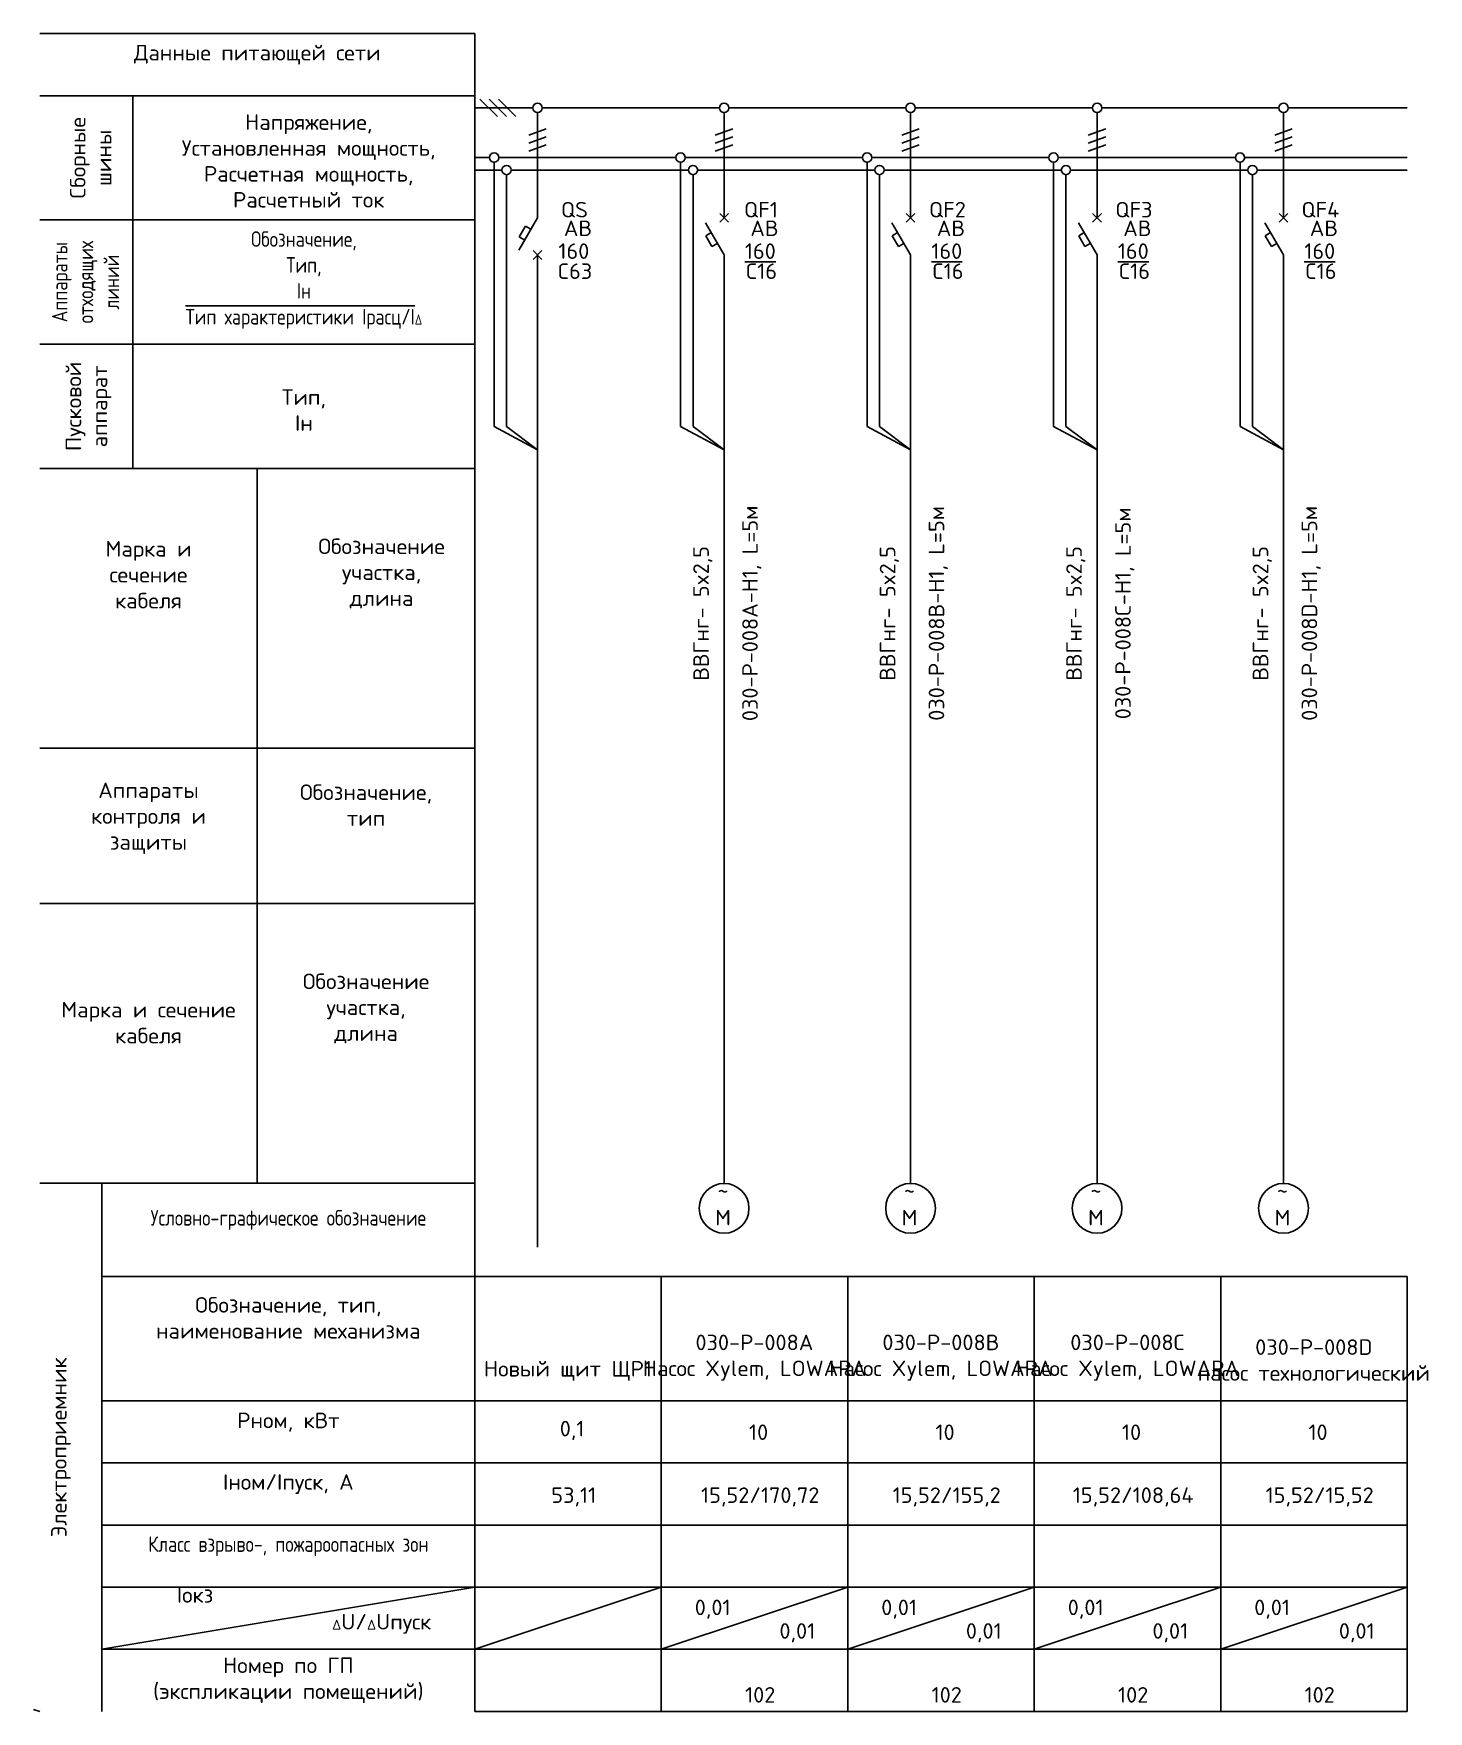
# Model space of a CAD drawing. Extents: x -1 to 223, y 0 to 270.
import ezdxf

# ---------------------------------------------------------------- set-up
doc = ezdxf.new("R2010")
doc.units = 0
doc.layers.add('ЭМ Таблица', color=7, linetype='Continuous')
doc.layers.add('ЭМ Текст', color=7, linetype='Continuous')
doc.styles.get("Standard").update_dxf_attribs({"font": 'simplex.shx'})

msp = doc.modelspace()

# ---------------------------------------------------------------- linework, layer by layer
at = {"layer": 'ЭМ Таблица'}
for p, q in [((70, 270), (0, 270)), ((70, 0), (70, 270)), ((70, 260), (0, 260)), ((15, 200), (15, 260)), ((73.62, 256.63), (70.79, 259.46)), ((75.12, 256.63), (72.29, 259.46)), ((76.62, 256.63), (73.79, 259.46)), ((70, 258.04), (79.35, 258.04)), ((80.1, 257.29), (80.1, 240.37)), ((80.85, 258.04), (100, 258.04)), ((100, 258.04), (109.35, 258.04)), ((110.1, 257.29), (110.1, 240.37)), ((110.85, 258.04), (130, 258.04)), ((130, 258.04), (139.35, 258.04)), ((140.1, 257.29), (140.1, 240.37)), ((140.85, 258.04), (160, 258.04)), ((160, 258.04), (169.35, 258.04)), ((170.1, 257.29), (170.1, 240.37)), ((170.85, 258.04), (190, 258.04)), ((190, 258.04), (199.35, 258.04)), ((200.1, 257.29), (200.1, 240.37)), ((200.85, 258.04), (220, 258.04)), ((78.69, 253.63), (81.5, 254.68)), ((108.69, 253.63), (111.5, 254.68)), ((138.69, 253.63), (141.5, 254.68)), ((168.69, 253.63), (171.5, 254.68)), ((198.69, 253.63), (201.5, 254.68)), ((78.69, 252.34), (81.5, 253.39)), ((78.69, 251.05), (81.5, 252.1)), ((108.69, 252.34), (111.5, 253.39)), ((108.69, 251.05), (111.5, 252.1)), ((138.69, 252.34), (141.5, 253.39)), ((138.69, 251.05), (141.5, 252.1)), ((168.69, 252.34), (171.5, 253.39)), ((168.69, 251.05), (171.5, 252.1)), ((198.69, 252.34), (201.5, 253.39)), ((198.69, 251.05), (201.5, 252.1)), ((70, 250.04), (72.35, 250.04)), ((73.1, 249.29), (73.1, 206.78)), ((73.85, 250.04), (100, 250.04)), ((100, 250.04), (102.35, 250.04)), ((103.1, 249.29), (103.1, 206.78)), ((103.85, 250.04), (130, 250.04)), ((130, 250.04), (132.35, 250.04)), ((133.1, 249.29), (133.1, 206.78)), ((133.85, 250.04), (160, 250.04)), ((160, 250.04), (162.35, 250.04)), ((163.1, 249.29), (163.1, 206.78)), ((163.85, 250.04), (190, 250.04)), ((190, 250.04), (192.35, 250.04)), ((193.1, 249.29), (193.1, 206.78)), ((193.85, 250.04), (220, 250.04)), ((70, 248.04), (74.35, 248.04)), ((75.1, 247.29), (75.1, 206.78)), ((75.85, 248.04), (100, 248.04)), ((100, 248.04), (104.35, 248.04)), ((105.1, 247.29), (105.1, 206.78)), ((105.85, 248.04), (130, 248.04)), ((130, 248.04), (134.35, 248.04)), ((135.1, 247.29), (135.1, 206.78)), ((135.85, 248.04), (160, 248.04)), ((160, 248.04), (164.35, 248.04)), ((165.1, 247.29), (165.1, 206.78)), ((165.85, 248.04), (190, 248.04)), ((190, 248.04), (194.35, 248.04)), ((195.1, 247.29), (195.1, 206.78)), ((195.85, 248.04), (220, 248.04)), ((80.1, 240.37), (77.1, 235.17)), ((110.8, 241.07), (109.39, 239.66)), ((110.8, 239.66), (109.39, 241.07)), ((140.8, 241.07), (139.39, 239.66)), ((140.8, 239.66), (139.39, 241.07)), ((170.8, 241.07), (169.39, 239.66)), ((170.8, 239.66), (169.39, 241.07)), ((200.8, 241.07), (199.39, 239.66)), ((200.8, 239.66), (199.39, 241.07)), ((70, 240), (0, 240)), ((77.15, 237.27), (78.15, 239)), ((78.15, 239), (79.02, 238.5)), ((110.1, 234.37), (107.1, 239.56)), ((108.02, 237.97), (107.15, 237.47)), ((140.1, 234.37), (137.1, 239.56)), ((138.02, 237.97), (137.15, 237.47)), ((170.1, 234.37), (167.1, 239.56)), ((168.02, 237.97), (167.15, 237.47)), ((200.1, 234.37), (197.1, 239.56)), ((198.02, 237.97), (197.15, 237.47)), ((78.02, 236.77), (77.15, 237.27)), ((80.8, 233.66), (79.39, 235.07)), ((80.8, 235.07), (79.39, 233.66)), ((107.15, 237.47), (108.15, 235.74)), ((108.15, 235.74), (109.02, 236.24)), ((137.15, 237.47), (138.15, 235.74)), ((138.15, 235.74), (139.02, 236.24)), ((167.15, 237.47), (168.15, 235.74)), ((168.15, 235.74), (169.02, 236.24)), ((197.15, 237.47), (198.15, 235.74)), ((198.15, 235.74), (199.02, 236.24)), ((80.1, 234.37), (80.1, 203)), ((110.1, 234.37), (110.1, 203)), ((140.1, 234.37), (140.1, 203)), ((170.1, 234.37), (170.1, 203)), ((200.1, 234.37), (200.1, 203)), ((70, 220), (0, 220)), ((73.1, 206.78), (80.1, 203)), ((75.1, 206.78), (80.1, 203)), ((103.1, 206.78), (110.1, 203)), ((105.1, 206.78), (110.1, 203)), ((133.1, 206.78), (140.1, 203)), ((135.1, 206.78), (140.1, 203)), ((163.1, 206.78), (170.1, 203)), ((165.1, 206.78), (170.1, 203)), ((193.1, 206.78), (200.1, 203)), ((195.1, 206.78), (200.1, 203)), ((80.1, 203), (80.1, 74.72)), ((110.1, 203), (110.1, 84.96)), ((140.1, 203), (140.1, 84.96)), ((170.1, 203), (170.1, 84.96)), ((200.1, 203), (200.1, 84.96)), ((70, 200), (0, 200)), ((35, 85), (35, 200)), ((70, 155), (0, 155)), ((70, 130), (0, 130)), ((70, 85), (0, 85)), ((10, 0), (10, 85)), ((70, 70), (10, 70)), ((70, 70), (10, 70)), ((70, 70), (70, 0)), ((70, 70), (100, 70)), ((100, 70), (100, 0)), ((100, 70), (100, 0)), ((100, 70), (130, 70)), ((130, 70), (130, 0)), ((130, 70), (130, 0)), ((130, 70), (130, 0)), ((130, 70), (160, 70)), ((160, 70), (160, 0)), ((160, 70), (160, 0)), ((160, 70), (160, 0)), ((160, 70), (190, 70)), ((190, 70), (190, 0)), ((190, 70), (190, 0)), ((190, 70), (190, 0)), ((190, 70), (220, 70)), ((220, 70), (220, 0)), ((220, 70), (220, 0)), ((70, 50), (10, 50)), ((70, 50), (100, 50)), ((100, 50), (130, 50)), ((130, 50), (160, 50)), ((160, 50), (190, 50)), ((190, 50), (220, 50)), ((70, 40), (10, 40)), ((70, 40), (100, 40)), ((100, 40), (130, 40)), ((130, 40), (160, 40)), ((160, 40), (190, 40)), ((190, 40), (220, 40)), ((70, 30), (10, 30)), ((70, 30), (100, 30)), ((100, 30), (130, 30)), ((130, 30), (160, 30)), ((160, 30), (190, 30)), ((190, 30), (220, 30)), ((70, 20), (10, 10)), ((70, 20), (10, 20)), ((70, 10), (100, 20)), ((70, 20), (100, 20)), ((100, 10), (130, 20)), ((100, 20), (130, 20)), ((130, 10), (160, 20)), ((130, 20), (160, 20)), ((160, 10), (190, 20)), ((160, 20), (190, 20)), ((190, 10), (220, 20)), ((190, 20), (220, 20)), ((70, 10), (10, 10)), ((70, 10), (100, 10)), ((100, 10), (130, 10)), ((130, 10), (160, 10)), ((160, 10), (190, 10)), ((190, 10), (220, 10)), ((-0.99, 0.32), (0, 0)), ((70, 0), (100, 0)), ((100, 0), (130, 0)), ((130, 0), (160, 0)), ((160, 0), (190, 0)), ((190, 0), (220, 0))]:
    msp.add_line(p, q, dxfattribs=at)
for centre, radius in [((80.1, 258.04), 0.75), ((110.1, 258.04), 0.75), ((140.1, 258.04), 0.75), ((170.1, 258.04), 0.75), ((200.1, 258.04), 0.75), ((73.1, 250.04), 0.75), ((75.1, 248.04), 0.75), ((103.1, 250.04), 0.75), ((105.1, 248.04), 0.75), ((133.1, 250.04), 0.75), ((135.1, 248.04), 0.75), ((163.1, 250.04), 0.75), ((165.1, 248.04), 0.75), ((193.1, 250.04), 0.75), ((195.1, 248.04), 0.75), ((110.1, 80.96), 4), ((140.1, 80.96), 4), ((170.1, 80.96), 4), ((200.1, 80.96), 4)]:
    msp.add_circle(centre, radius, dxfattribs=at)

# ---------------------------------------------------------------- texts
at = {"layer": 'ЭМ Текст', "char_height": 2.5, "attachment_point": 8}
for s, insert in [('Данные питающей сети', (35, 265)), ('Напряжение, \\PУстановленная мощность, \\PРасчетная мощность, \\PРасчетный ток', (43.27, 242)), ('QS', (86.03, 240.41)), ('QF1', (116.03, 240.41)), ('QF2', (146.03, 240.41)), ('QF3', (176.03, 240.41)), ('QF4', (206.03, 240.41)), ('\\W0.8xОбозначение, \\PТип, \\PIн\\P{\\OТип характеристики Iрасц/I\\H0.64x;\\oΔ}', (42.5, 222.5)), ('АВ', (86.58, 237.41)), ('АВ', (116.58, 237.41)), ('АВ', (146.58, 237.41)), ('АВ', (176.58, 237.41)), ('АВ', (206.58, 237.41)), ('160', (85.93, 233.74)), ('\\L160', (115.93, 233.74)), ('\\L160', (145.93, 233.74)), ('\\L160', (175.93, 233.74)), ('\\L160', (205.93, 233.74)), ('C63', (86.09, 230.51)), ('C16', (116.09, 230.51)), ('C16', (146.09, 230.51)), ('C16', (176.09, 230.51)), ('C16', (206.09, 230.51)), ('Тип, \\PIн', (42.5, 206.08)), ('Марка и \\Pсечение \\Pкабеля', (17.5, 177.5)), ('Обозначение \\Pучастка, \\Pдлина', (55, 177.5)), ('Аппараты \\Pконтроля и \\Pзащиты', (17.5, 137.98)), ('Обозначение, \\Pтип', (52.5, 142.5)), ('Обозначение \\Pучастка, \\Pдлина', (52.5, 107.5)), ('Марка и сечение \\Pкабеля', (17.5, 107.5)), ('~\\PM', (109.93, 78.22)), ('~\\PM', (139.93, 78.22)), ('~\\PM', (169.93, 78.22)), ('~\\PM', (199.93, 78.22)), ('\\W0.8xУсловно-графическое обозначение', (40, 77.5)), ('Обозначение, тип, \\Pнаименование механизма', (40, 60)), ('030-Р-008A \\PНасос Xylem, LOWARA', (114.98, 53.21)), ('030-Р-008B \\PНасос Xylem, LOWARA', (144.98, 53.21)), ('030-Р-008С \\PНасос Xylem, LOWARA', (174.98, 53.21)), ('030-Р-008D \\Pнасос технологический', (204.98, 53.21)), ('Новый щит ЩР1', (84.98, 53.21)), ('Рном, кВт', (40, 45)), ('0,1', (85.65, 43.68)), ('10', (115.65, 43.68)), ('10', (145.65, 43.68)), ('10', (175.65, 43.68)), ('10', (205.65, 43.68)), ('Iном/Iпуск, А', (40, 35)), ('53,11', (85.91, 32.97)), ('15,52/170,72', (115.91, 32.97)), ('15,52/155,2', (145.91, 32.97)), ('15,52/108,64', (175.91, 32.97)), ('15,52/15,52', (205.91, 32.97)), ('\\W0.8xКласс взрыво-, пожароопасных зон', (40, 25)), ('Iокз', (25, 17.5)), ('0,01', (108.26, 14.91)), ('0,01', (138.26, 14.91)), ('0,01', (168.26, 14.91)), ('0,01', (198.26, 14.91)), ('{\\H0.64x;Δ}U/{\\H0.64x;Δ}Uпуск', (55, 12.5)), ('0,01', (121.88, 11.12)), ('0,01', (151.88, 11.12)), ('0,01', (181.88, 11.12)), ('0,01', (211.88, 11.12)), ('Номер по ГП \\P(экспликации помещений)', (40, 1.33)), ('102', (115.91, 1.42)), ('102', (145.91, 1.42)), ('102', (175.91, 1.42)), ('102', (205.91, 1.42))]:
    msp.add_mtext(s, dxfattribs=dict(at, insert=insert))
at = {"layer": 'ЭМ Текст', "char_height": 2.5, "attachment_point": 8, "rotation": 90}
for s, insert in [('Сборные \\Pшины', (11.53, 250)), ('\\W0.8xАппараты \\Pотходящих \\Pлиний', (12.79, 230)), ('Пусковой \\Pаппарат', (11.53, 210)), ('030-Р-008A-H1, L=5м', (116.1, 176.7)), ('030-Р-008B-H1, L=5м', (146.1, 176.7)), ('030-Р-008С-H1, L=5м', (176.1, 176.7)), ('030-Р-008D-H1, L=5м', (206.1, 176.7)), ('ВВГнг- 5x2,5', (108.23, 176.7)), ('ВВГнг- 5x2,5', (138.23, 176.7)), ('ВВГнг- 5x2,5', (168.23, 176.7)), ('ВВГнг- 5x2,5', (198.23, 176.7)), ('Электроприемник', (5, 42.5))]:
    msp.add_mtext(s, dxfattribs=dict(at, insert=insert))

doc.saveas('drawing.dxf')
